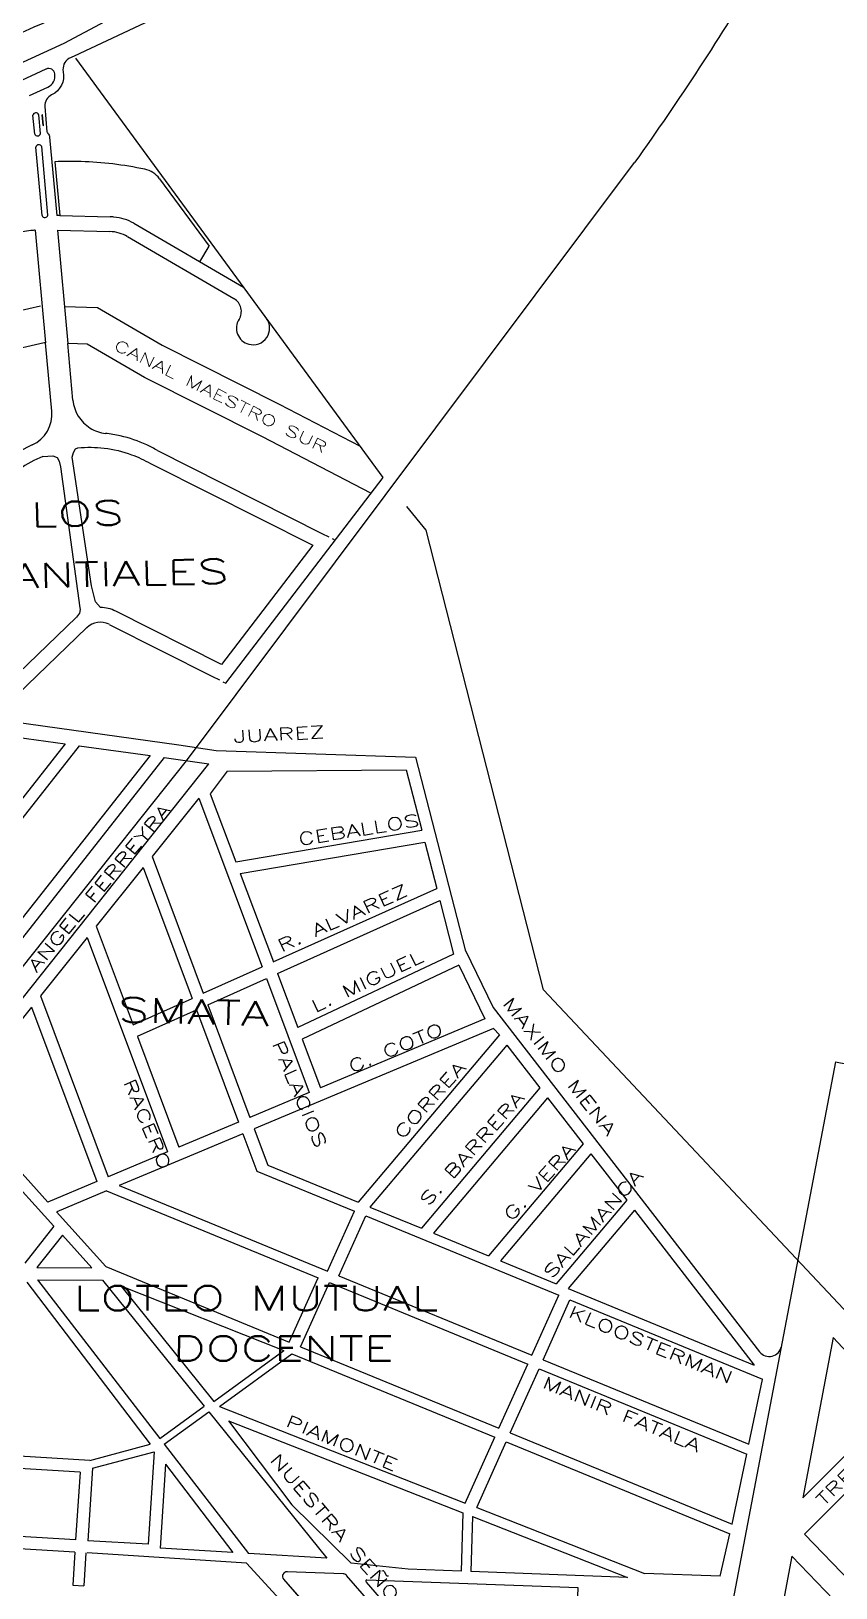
# Model space of a CAD drawing. Header units: millimetres. Extents: x 4374322 to 4409026, y 6503580 to 6534206.
# Drawn here: x 4383708 to 4384363, y 6519590 to 6520856 of the extents above; entities that cross this region are included whole.
import ezdxf

# ---------------------------------------------------------------- set-up
doc = ezdxf.new("R2010")
doc.units = ezdxf.units.MM
doc.linetypes.add('DASHED2', pattern=[9.525, 6.35, -3.175])
for name, color, linetype in [('CANAL', 252, 'Continuous'), ('FERROCARRIL', 252, 'VÍAS'), ('LINEA CALLE', 252, 'Continuous'), ('NOMBRE BARRIO', 8, 'Continuous'), ('NOMBRE CALLE', 252, 'Continuous')]:
    doc.layers.add(name, color=color, linetype=linetype)
doc.styles.add('ROMANS', font='romans')
doc.styles.add('S1', font='ROMANS')
doc.linetypes.add('VÍAS', pattern='A,3.81,[130,ltypeshp.shx,S=6.35,R=0,X=0,Y=0],3.81', length=7.62)

msp = doc.modelspace()

# ---------------------------------------------------------------- linework, layer by layer
at = {"layer": 'CANAL', "transparency": 33554687}
for p, q in [((4383686.7, 6520625.8), (4383715.3, 6520632.3)), ((4383734.8, 6520631.8), (4383761.8, 6520631)), ((4383761.8, 6520631), (4383814.3, 6520600.5)), ((4383718.2, 6520602.2), (4383700.7, 6520598.2)), ((4383753.4, 6520601.3), (4383737.5, 6520601.7)), ((4383800, 6520574.1), (4383753.4, 6520601.3)), ((4383814.3, 6520600.5), (4383909.5, 6520552.5)), ((4383895.9, 6520525.8), (4383800, 6520574.1)), ((4383909.5, 6520552.5), (4383975.4, 6520518.3)), ((4383984.3, 6520479.9), (4383895.9, 6520525.8)), ((4384029.3, 6520450), (4384013.4, 6520469.1)), ((4384124.6, 6520076), (4384029.3, 6520450)), ((4384594.5, 6519576.8), (4384124.6, 6520076))]:
    msp.add_line(p, q, dxfattribs=at)
at = {"layer": 'FERROCARRIL', "ltscale": 0.3, "transparency": 33554687}
for points in [[(4378346.5, 6520095), (4381002.5, 6520286.7), (4382612.5, 6520402.9, 0.074404), (4382938.9, 6520502.9), (4383335.4, 6520688, -0.013028), (4383596.1, 6520806, -0.015864), (4383825.9, 6520908.7), (4383865.3, 6520924.7), (4384438.8, 6521025.2), (4386238.2, 6521340.6)], [(4384487, 6521033.6, 0.108536), (4384301.2, 6520905.1, -0.019282), (4384198.9, 6520748.9)]]:
    msp.add_lwpolyline(points, format="xyb", dxfattribs=at)
msp.add_lwpolyline([(4383100.1, 6519244.9), (4383123.4, 6519276.4), (4383376.1, 6519679.4), (4383455.9, 6519781.5), (4383638, 6520016), (4383834.2, 6520262.3), (4384198.9, 6520748.9)], dxfattribs=at)
at = {"layer": 'LINEA CALLE', "linetype": 'Continuous', "transparency": 33554687}
for p, q in [((4383742.7, 6520835.4), (4383738.4, 6520833.4)), ((4383994.2, 6520492.7), (4383744, 6520833.7)), ((4383727.1, 6520749.6), (4383731.1, 6520705.9)), ((4383812.2, 6520735.7), (4383852.5, 6520680.8)), ((4383731.1, 6520705.9), (4383772, 6520704.8)), ((4383711.1, 6520693.8), (4383719.4, 6520602.2)), ((4383729.1, 6520693.9), (4383737.5, 6520601.7)), ((4383729.1, 6520693.9), (4383771.7, 6520692.8)), ((4383791.3, 6520699.5), (4383880.6, 6520647.6)), ((4383786, 6520688.7), (4383872.8, 6520638.2)), ((4383845, 6520668.2), (4383852.5, 6520680.8)), ((4383724.5, 6520546.7), (4383719.4, 6520602.2)), ((4383741.7, 6520555.7), (4383737.5, 6520601.7)), ((4383810.6, 6520514.7), (4383944.4, 6520447.3)), ((4383866.2, 6520325.4), (4383994.2, 6520492.7)), ((4383676, 6520296.4), (4383753, 6520370.6)), ((4383771.1, 6520373.3), (4383855.3, 6520330.9)), ((4383329.3, 6520344.6), (4383827.9, 6520275.3))]:
    msp.add_line(p, q, dxfattribs=at)
at = {"layer": 'LINEA CALLE', "transparency": 33554687}
for p, q in [((4383696.1, 6520814), (4383719.9, 6520825)), ((4383706.4, 6520803.4), (4383721.3, 6520810.2)), ((4383710.6, 6520772), (4383709.2, 6520787.4)), ((4383715.4, 6520772.4), (4383714, 6520787.8)), ((4383717.4, 6520778.9), (4383716.6, 6520787.6)), ((4383717.4, 6520778.9), (4383716.6, 6520787.6)), ((4383717.7, 6520778.9), (4383716.9, 6520787.6)), ((4383717.7, 6520778.9), (4383716.9, 6520787.6)), ((4383716.6, 6520705.7), (4383711.5, 6520761.5)), ((4383721.4, 6520706.1), (4383716.3, 6520761.9)), ((4383731.1, 6520705.9), (4383728.6, 6520705.7)), ((4383719.4, 6520602.2), (4383718.2, 6520602.2)), ((4383676.9, 6520284.2), (4383735.4, 6520276.1)), ((4383746.9, 6520274.5), (4383804.6, 6520266.5)), ((4383827.9, 6520275.3), (4383858.2, 6520270.6)), ((4383816, 6520264.9), (4383852.4, 6520259.8)), ((4384362.4, 6520017.6), (4384228.7, 6519315.9)), ((4384362.4, 6520017.6), (4384458.8, 6519998.8)), ((4384360.4, 6519793.3), (4384335.8, 6519662.9)), ((4384360.4, 6519793.3), (4384411.4, 6519738.5)), ((4384411.4, 6519738.5), (4384335.8, 6519662.9)), ((4384426.2, 6519722.6), (4384337.1, 6519633.4)), ((4383755.4, 6519693.3), (4383597.6, 6519702.8)), ((4383747.5, 6519683.8), (4383590.9, 6519693.1)), ((4383743.2, 6519618.6), (4383586.7, 6519628)), ((4383743.9, 6519628.6), (4383587.4, 6519638)), ((4383802.9, 6519625.1), (4383753.9, 6519628)), ((4384268.4, 6519599.1), (4384276.4, 6519633.6)), ((4384337.1, 6519633.4), (4384375, 6519594.2)), ((4383883, 6519609.8), (4383753.2, 6519618)), ((4383871.8, 6519618.5), (4383812.7, 6519622)), ((4383948.3, 6519613.9), (4383884.7, 6519617.7)), ((4384326.8, 6519615.5), (4384310.8, 6519530.6)), ((4384326.8, 6519615.5), (4384360.9, 6519580.2)), ((4383961.6, 6519601.1), (4383916.2, 6519602.8)), ((4384057.6, 6519603.2), (4384014.6, 6519604.8)), ((4384193.2, 6519598.1), (4384065.6, 6519602.9)), ((4384084.8, 6519400.4), (4383913.3, 6519596.6)), ((4384130.5, 6519409.7), (4383964.3, 6519599.8)), ((4383980.3, 6519594.4), (4384026.2, 6519541.7)), ((4384152.9, 6519589.6), (4383981, 6519596)), ((4384151.1, 6519540.6), (4384152.9, 6519589.6)), ((4384268.4, 6519599.1), (4384207, 6519601.3))]:
    msp.add_line(p, q, dxfattribs=at)
at = {"layer": 'LINEA CALLE', "linetype": 'DASHED2', "transparency": 33554687}
for p, q in [((4383944.3, 6520447.3), (4383955.2, 6520441.8)), ((4383855.3, 6520330.9), (4383866.2, 6520325.4))]:
    msp.add_line(p, q, dxfattribs=at)
at = {"layer": 'LINEA CALLE', "transparency": 33554687}
for points in [[(4384564.7, 6521023.6), (4384342.3, 6520989.3), (4384065.9, 6520949.2), (4383860.8, 6520913.2), (4383734.2, 6520845.6), (4383312.7, 6520652.5), (4383303.9, 6520648.4), (4383300.1, 6520639), (4383273.6, 6520574)], [(4383735.4, 6520276.1), (4383656.2, 6520175.6)], [(4383746.9, 6520274.5), (4383664.1, 6520169.5)], [(4383804.6, 6520266.5), (4383616.1, 6520027.4)], [(4383816, 6520264.9), (4383616.7, 6520012)], [(4383858.2, 6520270.6), (4384020.6, 6520265.2), (4384061, 6520108.5)], [(4383867.2, 6520253.8), (4383853.5, 6520235.5)], [(4383867.2, 6520253.8), (4384012.9, 6520255.1), (4384025.6, 6520205.9)], [(4383853.5, 6520235.5), (4383874.3, 6520180.1)], [(4383844.1, 6520232), (4383806.1, 6520184.5)], [(4383844.1, 6520232), (4383895.7, 6520094.7)], [(4383874.3, 6520180.1), (4384025.6, 6520205.9)], [(4383806.1, 6520184.5), (4383847.8, 6520073.2)], [(4383877.9, 6520170.6), (4384028.1, 6520196.2)], [(4384028.1, 6520196.2), (4384037.8, 6520158.4)], [(4383798.8, 6520175.4), (4383760.6, 6520127.7)], [(4383798.8, 6520175.4), (4383838.7, 6520069.1)], [(4383877.9, 6520170.6), (4383904.9, 6520098.8)], [(4383904.8, 6520098.8), (4384037.8, 6520158.4)], [(4383908.3, 6520089.4), (4384040.3, 6520148.6)], [(4384040.3, 6520148.6), (4384051.6, 6520105)], [(4383760.6, 6520127.7), (4383790.7, 6520047.5)], [(4383753.3, 6520118.6), (4383715.3, 6520071.1)], [(4383753.3, 6520118.6), (4383818.8, 6519944.2)], [(4384061, 6520108.5), (4384083.7, 6520061.7)], [(4384051.6, 6520105), (4383924.8, 6520045.4)], [(4384055.8, 6520096), (4383928.4, 6520036)], [(4384055.9, 6520096), (4384077.1, 6520052.4)], [(4383847.8, 6520073.2), (4383895.7, 6520094.7)], [(4383851.4, 6520063.8), (4383899.2, 6520085.3)], [(4383899.2, 6520085.3), (4383934, 6519992.5)], [(4383908.3, 6520089.4), (4383924.8, 6520045.4)], [(4383715.3, 6520071.1), (4383770.5, 6519924)], [(4383708, 6520062), (4383646.8, 6519985.7)], [(4383708, 6520062), (4383761.3, 6519920.2)], [(4383790.7, 6520047.5), (4383838.7, 6520069.1)], [(4383794.4, 6520038.3), (4383842.2, 6520059.7)], [(4383842.2, 6520059.7), (4383876.5, 6519968.4)], [(4383851.4, 6520063.8), (4383885.7, 6519972.3)], [(4384083.7, 6520061.7), (4384300.5, 6519781.7)], [(4384084.1, 6520044.5), (4383889.2, 6519962.9)], [(4384077.1, 6520052.4), (4383943.2, 6519996.4)], [(4384084.1, 6520044.5), (4384088.8, 6520039.3)], [(4383794.2, 6520038.2), (4383828, 6519948.1)], [(4383928.4, 6520036), (4383943.2, 6519996.4)], [(4384088.8, 6520039.3), (4383973.8, 6519903.3)], [(4384094.8, 6520031), (4383983.5, 6519899.3)], [(4384094.8, 6520031), (4384121.8, 6519996.2)], [(4384121.8, 6519996.2), (4384025.4, 6519882.1)], [(4383721.2, 6519903.4), (4383647, 6519985.9)], [(4383934, 6519992.5), (4383885.7, 6519972.3)], [(4384128.1, 6519988.1), (4384035.1, 6519878.1)], [(4384128.1, 6519988.1), (4384156.9, 6519950.8)], [(4383876.5, 6519968.4), (4383828, 6519948.1)], [(4383880, 6519959), (4383831.5, 6519938.7)], [(4383880, 6519959), (4383891.5, 6519928.5)], [(4383889.2, 6519962.9), (4383900.3, 6519933.5)], [(4383818.8, 6519944.2), (4383770.5, 6519924)], [(4384156.9, 6519950.8), (4384079.9, 6519859.7)], [(4383831.5, 6519938.7), (4383779.4, 6519916.9)], [(4383900.3, 6519933.5), (4383973.8, 6519903.3)], [(4384163.2, 6519942.7), (4384089.6, 6519855.7)], [(4384163.2, 6519942.7), (4384192.5, 6519904.9)], [(4383761.3, 6519920.2), (4383721.2, 6519903.4)], [(4383891.5, 6519928.5), (4383970.8, 6519895.9)], [(4383769, 6519912.6), (4383728.6, 6519895.6)], [(4383769, 6519912.6), (4383941.3, 6519841.8)], [(4383779.4, 6519916.9), (4383949, 6519847.3)], [(4383768.5, 6519850.9), (4383728.3, 6519895.5)], [(4383949, 6519847.3), (4383970.8, 6519895.9)], [(4383983.5, 6519899.3), (4384025.4, 6519882.1)], [(4384192.5, 6519904.9), (4384135.1, 6519837)], [(4384198.7, 6519896.8), (4384144.8, 6519833)], [(4384198.7, 6519896.8), (4384296.3, 6519770.8)], [(4383726.3, 6519883.9), (4383702.6, 6519853.8)], [(4383958.2, 6519843.5), (4383980.1, 6519892.1)], [(4383980.1, 6519892.1), (4384137.1, 6519827.6)], [(4383733.1, 6519876.4), (4383712.4, 6519850.1)], [(4383757.2, 6519849.9), (4383733.1, 6519876.4)], [(4384035.1, 6519878.1), (4384079.9, 6519859.7)], [(4384089.6, 6519855.7), (4384135.1, 6519837)], [(4383712.4, 6519850.1), (4383757.2, 6519849.9)], [(4383768.5, 6519850.9), (4383917.8, 6519789.5)], [(4383958.2, 6519843.5), (4384115.2, 6519779)], [(4383704.3, 6519838.2), (4383804.7, 6519706.5)], [(4383713, 6519840.1), (4383812.5, 6519711.2)], [(4383713, 6519840.1), (4383765.8, 6519839.9)], [(4383765.8, 6519839.9), (4383848.4, 6519737.5)], [(4383780.6, 6519835.2), (4383856.5, 6519741.3)], [(4383780.6, 6519835.2), (4383913.3, 6519782.8)], [(4383917.8, 6519789.5), (4383941.3, 6519841.8)], [(4383927, 6519785.7), (4383950.6, 6519838)], [(4383950.6, 6519838), (4384111.9, 6519771.7)], [(4384144.8, 6519833), (4384296.3, 6519770.8)], [(4384115.2, 6519779), (4384137.1, 6519827.6)], [(4384124.5, 6519775.2), (4384146.3, 6519823.8)], [(4384146.3, 6519823.8), (4384303.1, 6519759.4)], [(4383856.5, 6519741.3), (4383913.3, 6519782.8)], [(4383860.9, 6519737.1), (4383919.8, 6519780.1)], [(4383919.8, 6519780.1), (4384085.1, 6519712.1)], [(4383927, 6519785.7), (4384088.4, 6519719.4)], [(4383923.8, 6519778.4), (4383923.8, 6519778.6)], [(4384088.4, 6519719.4), (4384111.9, 6519771.7)], [(4384097.7, 6519715.6), (4384121.2, 6519767.9)], [(4384121.2, 6519767.9), (4384290.2, 6519698.4)], [(4384124.5, 6519775.2), (4384291.9, 6519706.4)], [(4384291.9, 6519706.4), (4384303, 6519759.2)], [(4383812.5, 6519711.2), (4383848.4, 6519737.5)], [(4383816.1, 6519706.5), (4383852.2, 6519732.8)], [(4383852.2, 6519732.8), (4383948.3, 6519613.9)], [(4383860.9, 6519737.1), (4384061, 6519658.6)], [(4383868.3, 6519725.6), (4383920, 6519657.1)], [(4383868.3, 6519725.6), (4384059.1, 6519650.7)], [(4384097.7, 6519715.6), (4384278.2, 6519641.5)], [(4383755.4, 6519693.3), (4383804.7, 6519706.5)], [(4383816.1, 6519706.5), (4383884.7, 6519617.7)], [(4384061, 6519658.6), (4384085.1, 6519712.1)], [(4384070.4, 6519654.9), (4384094.4, 6519708.3)], [(4384094.4, 6519708.3), (4384276.4, 6519633.6)], [(4383757.7, 6519687), (4383807.7, 6519700.4)], [(4383807.7, 6519700.4), (4383802.9, 6519625.1)], [(4383817.1, 6519690.2), (4383812.7, 6519622)], [(4383817.1, 6519690.2), (4383871.8, 6519618.5)], [(4384278.2, 6519641.5), (4384290.2, 6519698.4)], [(4383747.5, 6519683.8), (4383743.9, 6519628.6)], [(4383757.7, 6519687), (4383753.9, 6519628)], [(4383920, 6519657.1), (4383968.3, 6519609.6)], [(4384070.4, 6519654.9), (4384207, 6519601.3)], [(4384059.1, 6519650.7), (4384057.6, 6519603.2)], [(4384067, 6519647.6), (4384065.6, 6519602.9)], [(4384067, 6519647.6), (4384193.2, 6519598.1)], [(4384067, 6519647.6), (4384067.1, 6519647.6)], [(4383743.2, 6519618.6), (4383741.5, 6519591.9)], [(4383752.2, 6519618.1), (4383750.5, 6519591.3)], [(4384014.6, 6519604.8), (4383968.3, 6519609.6)], [(4383741.5, 6519591.9), (4383750.5, 6519591.3)], [(4384084.8, 6519400.4), (4383913.3, 6519596.6)]]:
    msp.add_lwpolyline(points, dxfattribs=at)
for points in [[(4384790.1, 6520462.5), (4384476.4, 6520531.1), (4384578.2, 6521001.3, 0.525979), (4384574.8, 6521004.9), (4384345.2, 6520969.5), (4384069.1, 6520929.5), (4383866.9, 6520894), (4383742.7, 6520835.4), (4383738.4, 6520833.4, 0.319645), (4383733.8, 6520822.8, -0.345737), (4383724.4, 6520804, 0.299691), (4383718.8, 6520794.5), (4383720.6, 6520774, 0.138261), (4383721.4, 6520772.6, -0.150261), (4383722.7, 6520769.6), (4383728.6, 6520705.7)], [(4383776.5, 6520384, 0.115854), (4383764.1, 6520387), (4383760.2, 6520391.5), (4383756.7, 6520404.6), (4383741.2, 6520509.4), (4383742.1, 6520513), (4383743.9, 6520516), (4383745.7, 6520516.9, -0.053933), (4383767.2, 6520516.6, -0.057617), (4383789.4, 6520511.3, -0.042814), (4383804.9, 6520504.1), (4383807.5, 6520502.8), (4383936.9, 6520437.6), (4383862.7, 6520340.6), (4383776.5, 6520384)], [(4383717.3, 6520509.9), (4383725.4, 6520510.4), (4383729, 6520508.9), (4383730.6, 6520506.1), (4383731.6, 6520501.3), (4383747.3, 6520386.8), (4383747.5, 6520385.3), (4383747.1, 6520382.4), (4383744.7, 6520379.2), (4383681.2, 6520318.1, -0.229938), (4383659.1, 6520310.9), (4383529.7, 6520328.9, -0.008412), (4383544.8, 6520347.6, -0.007625), (4383558.9, 6520364.1, -0.007623), (4383573.6, 6520380.1, -0.007623), (4383588.8, 6520395.7), (4383682.2, 6520485.6)], [(4383726.3, 6519883.9), (4383639.7, 6519979.2, -0.368717), (4383639.3, 6519992.2), (4383852.4, 6520259.8)], [(4383883, 6519609.8), (4383937.2, 6519550.7, -0.666011), (4383934.9, 6519545.7), (4383818.8, 6519550, 0.414122), (4383815.7, 6519547.1), (4383815.5, 6519541.8, 0.414305), (4383818.4, 6519538.7), (4383840.6, 6519537.8, -0.414214), (4383843.5, 6519534.7), (4383839, 6519413.5, -0.414214), (4383835.9, 6519410.6), (4383813.6, 6519411.4, 0.414122), (4383810.5, 6519408.6), (4383810.4, 6519403.8, 0.414305), (4383813.2, 6519400.6), (4383835.5, 6519399.8, -0.414214), (4383838.4, 6519396.7), (4383834.6, 6519294)]]:
    msp.add_lwpolyline(points, format="xyb", dxfattribs=at)
for centre, radius, start, end in [((4383722, 6520820.4), 5, 7.1683, 114.6912), ((4383717.1, 6520819.3), 10, 294.6912, 10.1816), ((4383711.6, 6520786.8), 2.52, 23.2552, 167.1571), ((4383716.7, 6520787.6), 0.15, 5.2061, 185.2061), ((4383716.7, 6520787.6), 0.15, 5.2061, 185.2061), ((4383717.5, 6520778.9), 0.15, 185.2061, 5.2061), ((4383717.5, 6520778.9), 0.15, 185.2061, 5.2061), ((4383712.9, 6520773), 2.52, 203.2552, 347.1571), ((4383714, 6520760.9), 2.52, 23.2552, 167.1571), ((4383718.9, 6520706.7), 2.52, 203.2552, 347.1571), ((4384308.5, 6519787.8), 10, 217.7511, 349.2128), ((4383916.1, 6519599), 3.78, 87.8784, 221.0564), ((4383961.4, 6519597.4), 3.78, 41.0565, 87.8784), ((4383981, 6519595.1), 0.945, 87.8784, 221.0565)]:
    msp.add_arc(centre, radius, start, end, dxfattribs=at)
at = {"layer": 'LINEA CALLE', "linetype": 'Continuous', "transparency": 33554687}
for centre, radius, start, end in [((4383739.1, 6520454.4), 295.4, 88.2011, 92.3413), ((4383739.1, 6520454.4), 295.4, 83.1933, 88.2011), ((4383739.1, 6520454.4), 295.4, 78.0643, 83.1933), ((4383796, 6520723.9), 20, 36.2696, 77.8685), ((4383770.9, 6520662.8), 42, 84.2955, 88.4196), ((4383770.9, 6520662.8), 42, 60.8716, 84.2955), ((4383719, 6520594.2), 100, 94.5667, 102.6945), ((4383719, 6520594.2), 100, 94.5667, 95.4004), ((4383770.9, 6520662.8), 30, 73.6898, 88.489), ((4383770.9, 6520662.8), 30, 59.8056, 73.6898), ((4383866.8, 6520627.8), 12, 327.6278, 59.8056), ((4383888.3, 6520614.2), 13.5, 147.6278, 254.8024), ((4383888.3, 6520614.2), 13.5, 254.8024, 36.2691), ((4383771.6, 6520558.4), 30, 185.2061, 238.1629), ((4383697.1, 6520544.2), 27.5, 294.6624, 5.2061), ((4383771.6, 6520558.4), 30, 238.1629, 263.3387), ((4383755.2, 6520417.7), 111.7, 77.0398, 83.3387), ((4383755.2, 6520417.7), 111.7, 65.3467, 77.0398), ((4383755.2, 6520417.7), 111.7, 114.6624, 124.9657), ((4383755.2, 6520417.7), 111.7, 60.2751, 65.3467), ((4383755.2, 6520417.7), 99.7, 112.3396, 124.9696), ((4383764, 6520359.2), 15.8, 63.2803, 133.892)]:
    msp.add_arc(centre, radius, start, end, dxfattribs=at)

# ---------------------------------------------------------------- texts
at = {"layer": 'CANAL', "transparency": 33554687, "style": 'ROMANS', "width": 1.5}
msp.add_text('CANAL MAESTRO SUR', height=8.997, rotation=333.6301, dxfattribs=at).set_placement((4383774.2, 6520597.3))
at = {"layer": 'NOMBRE BARRIO', "linetype": 'Continuous', "transparency": 33554687, "style": 'S1', "width": 1.5}
for s, p in [('LOS', (4383707.6, 6520452.4)), ('MANANTIALES', (4383609.3, 6520400.4))]:
    msp.add_text(s, height=20, rotation=1.393, dxfattribs=at).set_placement(p)
at = {"layer": 'NOMBRE BARRIO', "transparency": 33554687, "style": 'ROMANS', "width": 1.5}
for s, rotation, p in [('SMATA', 358.386, (4383778, 6520050)), ('LOTEO MUTUAL', 359.963, (4383742.1, 6519815.3)), ('DOCENTE', 359.963, (4383822.9, 6519774.4))]:
    msp.add_text(s, height=20, rotation=rotation, dxfattribs=at).set_placement(p)
at = {"layer": 'NOMBRE CALLE', "transparency": 33554687, "width": 1.5}
for s, rotation, style, p in [('JUAREZ', 3.1632, 'S1', (4383872.7, 6520276.9)), ('ANGEL FERREYRA', 50.2367, 'ROMANS', (4383711.9, 6520089.7)), ('CEBALLOS', 9.1947, 'S1', (4383925.9, 6520193.4)), ('R. ALVAREZ', 24.233, 'ROMANS', (4383911.2, 6520106.5)), ('L. MIGUEL', 25.2993, 'ROMANS', (4383938.6, 6520057.4)), ('MAXIMO MENA', 308.3202, 'ROMANS', (4384090.9, 6520064.8)), ('C. COTO', 22.9755, 'ROMANS', (4383968.5, 6520008.2)), ('PALACIOS', 292.8536, 'ROMANS', (4383903.5, 6520032.2)), ('CORREA', 48.1618, 'ROMANS', (4384009.9, 6519953.9)), ('RACERO', 292.8536, 'ROMANS', (4383782.4, 6520001)), ('S. BARRERA', 48.1618, 'ROMANS', (4384030.6, 6519899.2)), ('G. VERA', 48.1618, 'ROMANS', (4384098.8, 6519887.1)), ('SALAMANCA', 48.1618, 'ROMANS', (4384131.2, 6519840.2)), ('KLOOSTERMAN', 337.4194, 'ROMANS', (4384144.2, 6519810.2)), ('MANIR FATALA', 337.4194, 'ROMANS', (4384122.8, 6519752.7)), ('PIAMONTE', 337.4194, 'ROMANS', (4383914, 6519721.3)), ('TREVISO', 44.8304, 'ROMANS', (4384352.6, 6519655.3)), ('NUESTRA SEÑORA DE LUJAN', 310.5651, 'ROMANS', (4383901.5, 6519693.4))]:
    msp.add_text(s, height=10, rotation=rotation, dxfattribs=dict(at, style=style)).set_placement(p)

doc.saveas('drawing.dxf')
